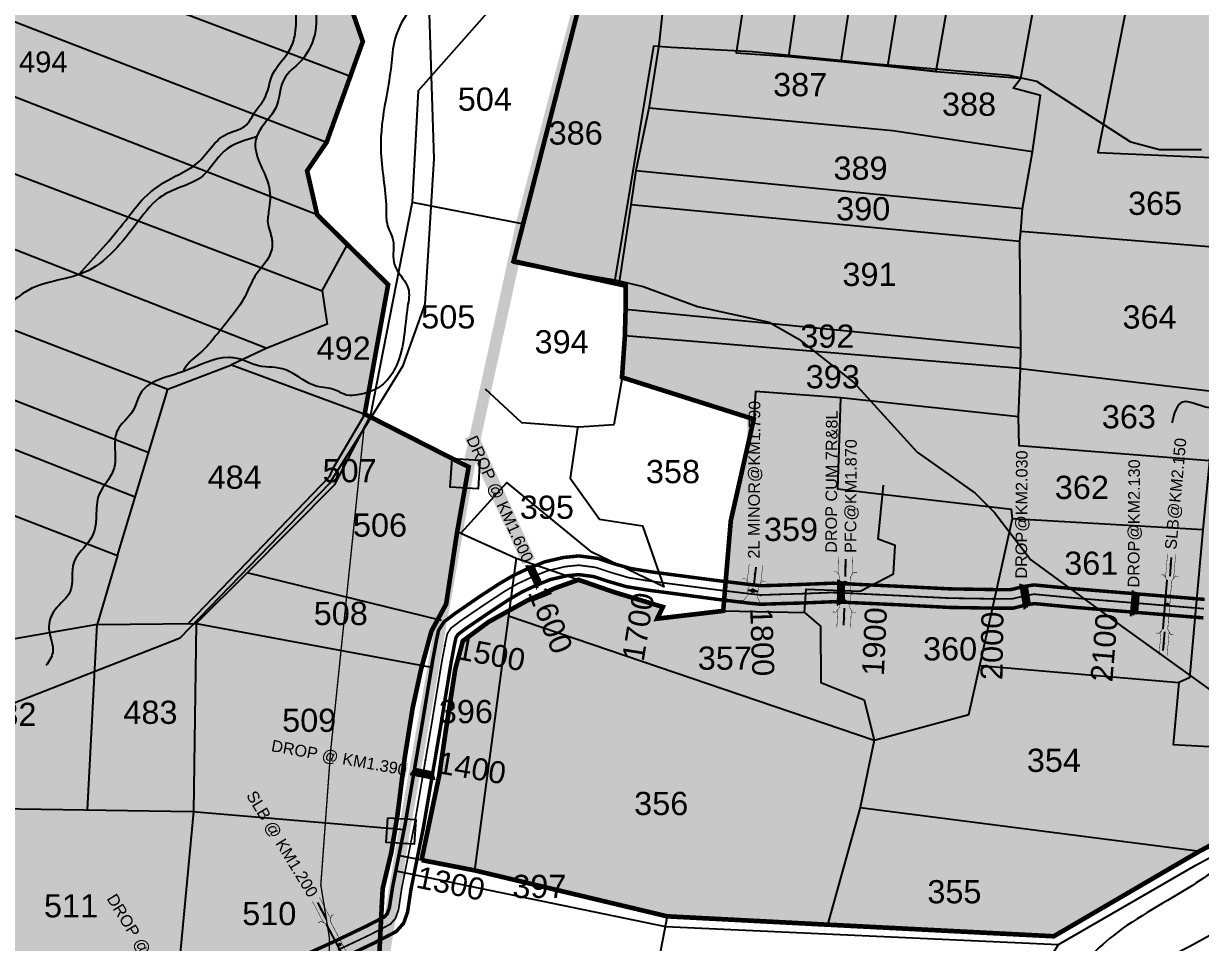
# Model space of a CAD drawing. Header units: inches. Extents: x 200003 to 248779, y 1594258 to 1607376.
# Drawn here: x 204887 to 205901, y 1601060 to 1601852 of the extents above; entities that cross this region are included whole.
import ezdxf
from ezdxf.enums import TextEntityAlignment as Align

# ---------------------------------------------------------------- set-up
doc = ezdxf.new("R2010")
doc.units = ezdxf.units.IN
doc.header["$LTSCALE"] = 15
doc.header["$MEASUREMENT"] = 0
for name, pattern in [('ACAD_ISO02W100', [15, 12, -3]), ('DASHED2', [0.375, 0.25, -0.125]), ('HIDDEN2', [0.1875, 0.125, -0.0625])]:
    doc.linetypes.add(name, pattern=pattern)
for name, color, linetype in [('CANAL1', 7, 'Continuous'), ('CSMark', 72, 'Continuous'), ('PLOTS', 7, 'Continuous'), ('PLOTS NO', 7, 'Continuous'), ('ROADS', 1, 'Continuous'), ('STREAMS', 4, 'Continuous'), ('STRUCTURE', 5, 'Continuous'), ('text2', 7, 'Continuous'), ('VILLAGE BOUNDARY STONES', 1, 'Continuous'), ('VILLAGE BOUNDRY', 5, 'Continuous'), ('WUA-14', 3, 'Continuous')]:
    doc.layers.add(name, color=color, linetype=linetype)
doc.styles.get("Standard").update_dxf_attribs({"font": 'arial.ttf'})
doc.dimstyles.get("Standard").update_dxf_attribs({"dimtxt": 0.18, "dimasz": 0.18, "dimexe": 0.18, "dimexo": 0.0625, "dimgap": 0.09, "dimtad": 0, "dimtih": 1, "dimtoh": 1, "dimdec": 4, "dimzin": 0, "dimdsep": 46, "dimtxsty": 'Standard', "dimcen": 0.09, "dimadec": 0, "dimazin": 0, "dimtfac": 1, "dimtdec": 4, "dimtofl": 0, "dimtmove": 0, "dimatfit": 3, "dimfxl": 1, "dimtolj": 1, "dimtzin": 0, "dimarcsym": 0})
pattern_1 = [(45, (0, 0), (-0.088388347648, 0.088388347648), [])]

# ---------------------------------------------------------------- blocks, each defined once
blk = doc.blocks.new('DROP')
h = blk.add_hatch()
h.set_pattern_fill('ANSI31', color=1, scale=10, angle=45)
h.set_pattern_definition([(90, (-324.4107, -25.7687), (-1.25, 0), [])])
h.paths.add_polyline_path([(-9.9, -4.3), (-13.8, 4.1), (13.8, 4.1), (10.2, -4.3)])
at = {"layer": 'STRUCTURE', "color": 5, "const_width": 0.49}
blk.add_lwpolyline([(-9.9, -4.3), (-13.8, 4.1), (13.8, 4.1), (10.2, -4.3), (-9.9, -4.3)], dxfattribs=at)
at = {"layer": 'STRUCTURE', "color": 5}
blk.add_circle((0, 0), 1.33, dxfattribs=at)
blk = doc.blocks.new('OT')
at = {"layer": 'STRUCTURE', "color": 190}
for points, const_width in [([(769775.2, 1706601.8), (769775.2, 1706597.8), (769769.2, 1706593.8), (769761.8, 1706593.8), (769754.4, 1706593.8), (769748.4, 1706597.8), (769748.4, 1706601.8)], 0.5), ([(769751.4, 1706595.8), (769729.4, 1706595.8)], 0.5), ([(769761.8, 1706593.8), (769761.8, 1706581)], 2.5), ([(769751.4, 1706579), (769729.4, 1706579)], 0.5), ([(769748.4, 1706573), (769748.4, 1706577), (769754.4, 1706581), (769761.8, 1706581), (769761.8, 1706581), (769761.8, 1706581), (769769.2, 1706581), (769775.2, 1706577), (769775.2, 1706573)], 0.5)]:
    blk.add_lwpolyline(points, dxfattribs=dict(at, const_width=const_width))
at = {"layer": 'STRUCTURE', "color": 0}
blk.add_circle((769761.8, 1706587.4), 1.87, dxfattribs=at)
blk.add_leader([(769732.6, 1706587.4), (769753.8, 1706587.4)], dimstyle='Standard', override={"dimasz": 10, "dimgap": 0.09, "dimtad": 0}, dxfattribs=at)
blk = doc.blocks.new('SLB')
at = {"layer": 'STRUCTURE'}
h = blk.add_hatch(dxfattribs=at)
h.set_pattern_fill('DOTS', color=6, scale=20, angle=320.3722, style=0)
h.set_pattern_definition([(320.372247934, (-159.4327, -72.9564), (1.2786241598, 0.5641323054), [0, -1.25])])
h.paths.add_polyline_path([(769699.5, 1706871.1), (769699.5, 1706861.1), (769729.1, 1706861.1), (769732.1, 1706863.1), (769792.1, 1706863.1), (769795.1, 1706861.1), (769824.7, 1706861.1), (769824.7, 1706871.1), (769795.1, 1706871.1), (769792.1, 1706869.1), (769732.1, 1706869.1), (769729.1, 1706871.1)])
at = {"layer": 'STRUCTURE', "color": 6, "const_width": 0.628}
for points in [[(769726.1, 1706877.1), (769726.1, 1706873.1), (769732.1, 1706869.1), (769792.1, 1706869.1), (769798.1, 1706873.1), (769798.1, 1706877.1)], [(769726.1, 1706855.1), (769726.1, 1706859.1), (769732.1, 1706863.1), (769792.1, 1706863.1), (769798.1, 1706859.1), (769798.1, 1706855.1)]]:
    blk.add_lwpolyline(points, dxfattribs=at)
at = {"layer": 'STRUCTURE', "color": 6, "linetype": 'ACAD_ISO02W100', "ltscale": 0.5, "const_width": 0.5}
for points in [[(769699.5, 1706871.1), (769729.1, 1706871.1)], [(769699.5, 1706861.1), (769729.1, 1706861.1)], [(769795.1, 1706871.1), (769824.7, 1706871.1)], [(769795.1, 1706861.1), (769824.7, 1706861.1)]]:
    blk.add_lwpolyline(points, dxfattribs=at)
at = {"layer": 'STRUCTURE', "color": 6}
blk.add_lwpolyline([(769732.1, 1706863.1), (769792.1, 1706863.1)], dxfattribs=at)
blk.add_lwpolyline([(769732.1, 1706863.1), (769792.1, 1706863.1)], dxfattribs=at)
at = {"layer": 'STRUCTURE', "color": 0}
blk.add_circle((769762.1, 1706866.1), 1.24, dxfattribs=at)
for points in [[(769703.8, 1706866), (769726.7, 1706866)], [(769818.6, 1706865.8), (769795.7, 1706865.8)]]:
    blk.add_leader(points, dimstyle='Standard', override={"dimasz": 10, "dimgap": 0.09, "dimtad": 0}, dxfattribs=at)

msp = doc.modelspace()

# ---------------------------------------------------------------- hatches: boundary and pattern name
at = {"layer": 'PLOTS NO', "true_color": 0xa953a0}
h = msp.add_hatch(dxfattribs=at)
h.set_pattern_fill('ANSI31', color=215)
h.set_pattern_definition(pattern_1)
h.paths.add_polyline_path([(205229.5, 1601130.8), (205244.8, 1601204.1), (205250.6, 1601243.8), (205258.6, 1601295.7), (205265.1, 1601319.7), (205287.1, 1601336), (205320.6, 1601354.6), (205345, 1601365.4), (205364.7, 1601372.4), (205395, 1601361.9), (205437.4, 1601349), (205432.5, 1601338.9), (205489.4, 1601345.6), (205495.9, 1601423.2), (205515.7, 1601510.9), (205402.2, 1601546.9), (205404.7, 1601582.8), (205405.3, 1601605.7), (205405.4, 1601625.9), (205399.6, 1601627.2), (205308.8, 1601647.1), (205382, 1601932.3), (205404.1, 1602012.4), (205424.3, 1602033), (205429.5, 1602045), (205437.8, 1602055), (205449.5, 1602066.2), (205455.5, 1602078.2), (205459.4, 1602096.2), (205466.5, 1602112.2), (205476.9, 1602127.4), (205487.5, 1602142.2), (205492.2, 1602155.8), (205500.9, 1602180.6), (205515.6, 1602200.4), (205559.5, 1602216.4), (205605, 1602223.5), (205654, 1602238.3), (205695.9, 1602226.1), (205751.8, 1602239.6), (205781.7, 1602242.7), (205834.3, 1602273.6), (205919.9, 1602314.3), (206080.1, 1602316.4), (206085.6, 1602330.4), (206180.1, 1602332.4), (206213.2, 1602384), (206237.7, 1602424.7), (206195.4, 1602462.3), (206185.3, 1602547.2), (206223, 1602601.3), (206238.3, 1602606.2), (206297.1, 1602599.3), (206290.6, 1602432.2), (206426.1, 1602422.9), (206446.6, 1602472.7), (206503.4, 1602469.4), (206646.8, 1602512.6), (206655.5, 1602511.3), (206647.1, 1602383.4), (206556.3, 1602324.2), (206603.6, 1602256.1), (206803.1, 1602344), (206884.9, 1602475), (207049.3, 1602480), (207100.5, 1602471.2), (207249.8, 1602458.4), (207249.8, 1602376.6), (207243.4, 1602375.5), (207182.8, 1602339.2), (207168.7, 1602232.7), (207085.3, 1601994.9), (207040.8, 1601815.1), (207122.2, 1601799.6), (207061.6, 1601665.3), (207032.1, 1601577.9), (206940.5, 1601548.1), (206782, 1601471.4), (206662, 1601410.1), (206618.7, 1601391.3), (206399.8, 1601293.8), (206325.3, 1601273.2), (206172.8, 1601231.8), (206156.2, 1601231.4), (206058.1, 1601223.1), (205899.9, 1601138.5), (205774.2, 1601065.1), (205579.3, 1601075.1), (205441.1, 1601082.3), (205275.2, 1601121.9)])
at = {"layer": 'PLOTS NO', "true_color": 0x58ba48}
h = msp.add_hatch(dxfattribs=at)
h.set_pattern_fill('ANSI31', color=85)
h.set_pattern_definition(pattern_1)
h.paths.add_polyline_path([(205100.3, 1600433.1), (204948.4, 1600433.3), (204782.5, 1600424.3), (204654.4, 1600420.8), (204534.1, 1600417.6), (204532.6, 1600473), (204606.5, 1600482), (204650.4, 1600610.2), (204535.4, 1600636.5), (204566.7, 1600659.7), (204346.3, 1600681.2), (204028.6, 1600713.6), (204121.8, 1601074.1), (203790.8, 1601130.3), (203795.7, 1601147.6), (203799.4, 1601158.4), (203802.4, 1601164.2), (203808.5, 1601174), (203813, 1601183.7), (203819.1, 1601187.2), (203824.5, 1601193.3), (203829.3, 1601196.8), (203832.4, 1601201.3), (203834.5, 1601204.7), (203840.4, 1601219.2), (203842.7, 1601229.3), (203844.3, 1601236.3), (203846.1, 1601243.6), (203847.7, 1601246.6), (203851, 1601249.6), (203853.1, 1601253.4), (203896, 1601284.4), (203908.2, 1601291.2), (203951.5, 1601334.5), (203949.3, 1601467.2), (203971, 1601574.3), (203975.3, 1601668.5), (204103.3, 1601632.2), (204160.9, 1601720.9), (204131.3, 1601728.1), (204141.2, 1601734.1), (204151.6, 1601740.8), (204160.3, 1601745.3), (204172.6, 1601752.7), (204180, 1601759.4), (204185.6, 1601765.2), (204190.6, 1601773.7), (204191.2, 1601781.5), (204192.7, 1601785.7), (204195.1, 1601788.9), (204198, 1601789.2), (204201.9, 1601789.2), (204205.8, 1601789.2), (204210.9, 1601788.9), (204216.3, 1601788.3), (204222.7, 1601789.1), (204226.6, 1601791.5), (204229.5, 1601793.2), (204231.8, 1601794.4), (204238.2, 1601796.3), (204240.5, 1601797.7), (204242.9, 1601798.8), (204244.8, 1601799.7), (204246.6, 1601800.6), (204260.9, 1601803.3), (204269.8, 1601811.9), (204278.6, 1601819.9), (204288.7, 1601829.6), (204292.1, 1601835.9), (204301.6, 1601844.9), (204304.7, 1601848.5), (204313.2, 1601854.9), (204317.4, 1601860.8), (204320, 1601865.5), (204328.3, 1601881), (204334, 1601886.7), (204341.5, 1601887.7), (204348.6, 1601888.3), (204358.1, 1601887.5), (204365, 1601887.6), (204370.3, 1601887.2), (204378.1, 1601886.8), (204385.1, 1601886.6), (204390.6, 1601886.4), (204404.4, 1601886.4), (204413.6, 1601886.5), (204423.9, 1601887.2), (204475.1, 1601889.5), (204496.8, 1601898.9), (204505.8, 1601906.3), (204519.4, 1601915.9), (204534.2, 1601915.9), (204547.8, 1601908.9), (204559.6, 1601905.3), (204571, 1601898.5), (204583, 1601889.8), (204587.2, 1601902.7), (204592.1, 1601918), (204602.4, 1601949.8), (204605.6, 1601959.6), (204610.6, 1601975.2), (204642.4, 1602073.5), (204682, 1602196.2), (204702.2, 1602258.3), (204707.3, 1602284.2), (204840.9, 1602245.5), (204907.7, 1602226.8), (204925.2, 1602104.4), (205101.7, 1602032.3), (205081.8, 1602000.8), (205158.8, 1601940.1), (205164.7, 1601877.4), (205178.9, 1601836.5), (205168.2, 1601806.6), (205147.7, 1601749.6), (205130.9, 1601725), (205139.6, 1601687.1), (205165.6, 1601661.5), (205200.7, 1601626.9), (205180.5, 1601515.3), (205270.1, 1601469.7), (205260.1, 1601413.3), (205250.7, 1601351.5), (205238.1, 1601328.4), (205229.2, 1601295.8), (205221.8, 1601261.7), (205215, 1601219.1), (205208.7, 1601169.2), (205203.4, 1601137.2), (205196, 1601106.2), (205192.3, 1601033.8), (205177.6, 1600929.6), (205151.7, 1600722.5)])

# ---------------------------------------------------------------- linework, layer by layer
at = {"layer": 'CANAL1', "color": 200, "const_width": 3}
for points in [[(205116.6, 1601043.5), (205154.1, 1601060.5), (205181.3, 1601073.5), (205191.1, 1601078.5), (205197.7, 1601082), (205200, 1601084.6), (205201.8, 1601089.7), (205204.7, 1601108.4), (205215.4, 1601161.8), (205230.2, 1601249.1), (205239.1, 1601302.9), (205242.4, 1601320.6), (205244.2, 1601329), (205248.9, 1601336.2), (205258.1, 1601343.2), (205279.9, 1601358.2), (205296.6, 1601369.1), (205308.5, 1601376.1), (205322.1, 1601382.5), (205335.6, 1601387.9), (205352, 1601391.7), (205365, 1601393), (205381.2, 1601390.9), (205394.1, 1601386.6), (205409.9, 1601382.1), (205427.6, 1601379.2), (205486.1, 1601371.5), (205512.9, 1601368.3), (205522, 1601367.3), (205538.5, 1601367.8), (205556.4, 1601368.4), (205584.2, 1601369.5), (205640.7, 1601366.8), (205684.7, 1601364.6), (205727.9, 1601363.9), (205737.5, 1601364), (205747.5, 1601366.5), (205757, 1601368), (205790.7, 1601364.8), (205904.2, 1601355.5)], [(205160.8, 1601046), (205188.4, 1601059.2), (205198.5, 1601064.4), (205207.7, 1601069.2), (205214, 1601076.3), (205217.4, 1601085.7), (205220.4, 1601105.6), (205231.1, 1601158.9), (205246, 1601246.4), (205254.8, 1601300.1), (205258, 1601317.4), (205259.2, 1601322.7), (205260.8, 1601325.2), (205267.5, 1601330.3), (205288.9, 1601344.9), (205305, 1601355.5), (205316, 1601361.9), (205328.5, 1601367.8), (205340.4, 1601372.6), (205354.7, 1601375.9), (205364.8, 1601376.9), (205377.7, 1601375.2), (205389.4, 1601371.3), (205406.4, 1601366.4), (205425.3, 1601363.4), (205484.1, 1601355.6), (205511, 1601352.4), (205521.4, 1601351.3), (205539, 1601351.9), (205557, 1601352.4), (205584.2, 1601353.5), (205639.9, 1601350.9), (205684.1, 1601348.6), (205727.8, 1601347.9), (205739.5, 1601348), (205750.7, 1601350.8), (205757.5, 1601351.9), (205789.3, 1601348.9), (205903.1, 1601339.6)]]:
    msp.add_lwpolyline(points, dxfattribs=at)
at = {"layer": 'CANAL1', "color": 1, "linetype": 'HIDDEN2', "ltscale": 4, "const_width": 1.5}
msp.add_lwpolyline([(205157.4, 1601053.3), (205184.9, 1601066.3), (205194.8, 1601071.4), (205202.7, 1601075.6), (205207, 1601080.4), (205209.6, 1601087.7), (205212.5, 1601107), (205223.2, 1601160.4), (205238.1, 1601247.7), (205246.9, 1601301.5), (205250.2, 1601319), (205251.7, 1601325.9), (205254.8, 1601330.7), (205262.8, 1601336.8), (205284.4, 1601351.5), (205300.8, 1601362.3), (205312.2, 1601369), (205325.3, 1601375.1), (205338, 1601380.2), (205353.3, 1601383.8), (205364.9, 1601385), (205379.5, 1601383.1), (205391.8, 1601379), (205408.1, 1601374.2), (205426.5, 1601371.3), (205485.1, 1601363.6), (205511.9, 1601360.4), (205521.7, 1601359.3), (205538.8, 1601359.9), (205556.7, 1601360.4), (205584.2, 1601361.5), (205640.3, 1601358.8), (205684.4, 1601356.6), (205727.8, 1601355.9), (205738.5, 1601356), (205749.1, 1601358.6), (205757.3, 1601360), (205790, 1601356.9), (205903.6, 1601347.5)], dxfattribs=at)
at = {"layer": 'PLOTS'}
for points in [[(204702.2, 1602258.3), (204563, 1601827.7), (204447, 1601860.6), (204392.2, 1601613.4), (204488.6, 1601579.7), (204559.5, 1601553.1), (204764.9, 1601471.7), (204967.4, 1601393.3), (205011, 1601536.7), (205065.8, 1601557.8), (205182.4, 1601514.6), (205270.1, 1601469.7)], [(205904.2, 1602222.1), (205864.6, 1602015.6), (205840.4, 1601884.5), (205812.1, 1601740.7), (205916.6, 1601736.3)], [(205624.6, 1602041.6), (205590.6, 1601819.1), (205546, 1601823.6), (205590.6, 1601819.1), (205631.3, 1601815.1), (205671.2, 1602066.1)], [(205532.4, 1602037.1), (205500.7, 1601826.8), (205546, 1601823.6), (205575.9, 1602032.9)], [(205701.7, 1601977.5), (205672.5, 1601810.7), (205631.3, 1601815.1), (205672.5, 1601810.7), (205745.8, 1601805), (205787, 1602031.9)], [(204622.8, 1602012.9), (205168.2, 1601806.6)], [(205270.1, 1601469.7), (205180.5, 1601515.3), (205200.7, 1601626.9), (205139.6, 1601687.1), (205130.9, 1601725), (205148.4, 1601750.6), (205178.9, 1601836.5), (205164.7, 1601877.4), (205158.8, 1601940.1), (205081.8, 1602000.8)], [(204605.6, 1601959.6), (205147.7, 1601749.6)], [(205382, 1601932.3), (205343.3, 1601926), (205226.5, 1601794), (205221.3, 1601698), (205185.3, 1601513.2)], [(205139.6, 1601687.1), (204587.2, 1601902.7)], [(205437, 1601862.7), (205434, 1601833.2), (205425.2, 1601779), (205414.1, 1601725.4), (205409.7, 1601695.6), (205399.6, 1601627.2), (205308.4, 1601645.5)], [(204567.3, 1601841.2), (205143.9, 1601621.5), (205148.2, 1601592.9), (205096.1, 1601572)], [(204440.1, 1601829.7), (205096.1, 1601572), (205065.8, 1601557.8)], [(205908.4, 1601474.9), (205744.3, 1601487.9), (205743.8, 1601512.9), (205745.5, 1601554.5), (205745.7, 1601572.5), (205745, 1601664), (205745.7, 1601673), (205747.3, 1601692.4), (205756, 1601741.3), (205762.7, 1601789.8), (205739.1, 1601796.2), (205745.8, 1601805)], [(205756, 1601741.3), (205635.5, 1601759.6), (205425.2, 1601779)], [(204425.2, 1601762.4), (205011, 1601536.7)], [(205916.6, 1601736.3), (205969.6, 1601731.5), (205950, 1601656.4), (205923.6, 1601552.8), (205922, 1601532.8), (205913, 1601534.7), (205908.4, 1601474.9), (205902.5, 1601415.7), (205891.1, 1601287.9), (205882, 1601283.8), (205877.1, 1601230.4), (205945.1, 1601226.7), (206006.8, 1601223), (206058.1, 1601223.1), (206048.7, 1601217.2)], [(205414.1, 1601725.4), (205747.3, 1601692.4)], [(204994.4, 1601482), (204413.3, 1601708.6)], [(205221.3, 1601698), (205315.9, 1601679.7)], [(205745, 1601664), (205409.7, 1601695.6)], [(204405.2, 1601671.9), (204982.8, 1601443.9)], [(205745.7, 1601673), (205950, 1601656.4)], [(205143.9, 1601621.5), (205165.6, 1601661.5)], [(205399.6, 1601627.2), (205405.4, 1601625.9), (205405.3, 1601605.7), (205404.7, 1601582.8), (205402.2, 1601546.9), (205395.1, 1601505.9), (205364.9, 1601503.9), (205315.9, 1601507.6), (205284.7, 1601536.8)], [(205405.3, 1601605.7), (205745.7, 1601572.5)], [(205745.5, 1601554.5), (205404.7, 1601582.8)], [(205263.3, 1601412.5), (205310.9, 1601391.2), (205395, 1601361.9), (205437.4, 1601349), (205432.5, 1601338.9), (205489.4, 1601345.6), (205495.9, 1601423.2), (205515.7, 1601510.9), (205402.2, 1601546.9)], [(205745.5, 1601554.5), (205913, 1601534.7)], [(205619.5, 1601234.2), (205701.1, 1601256.3), (205710.4, 1601298.5), (205738.5, 1601425.2), (205737.8, 1601432.9), (205623.5, 1601446.2), (205588.1, 1601450.6), (205590.8, 1601529.4), (205517.2, 1601534.8), (205515.7, 1601510.9)], [(205743.8, 1601512.9), (205590.8, 1601529.4)], [(205180.5, 1601515.3), (205153.2, 1601468.5), (205150, 1601461.1), (205028.3, 1601334.6)], [(205079.2, 1601378.4), (205154.9, 1601454.6), (205185.3, 1601513.2)], [(205363.8, 1601503.5), (205357.5, 1601460.1), (205382.9, 1601424.7), (205420, 1601419), (205438.1, 1601366.3), (205376.1, 1601396.1), (205303.1, 1601456.4), (205263.3, 1601412.5), (205260.1, 1601413.3)], [(205559.4, 1601344.2), (205561, 1601364.3), (205607.4, 1601362.6), (205636, 1601377.6), (205637.6, 1601401.9), (205623, 1601407.5), (205627.6, 1601453.9)], [(205738.5, 1601425.2), (205902.5, 1601415.7)], [(204967.4, 1601393.3), (204950.1, 1601333.8), (205035.4, 1601334.7), (205239.5, 1601296.8)], [(205310.9, 1601391.2), (205304.3, 1601341.4), (205275.2, 1601121.9), (205441.1, 1601082.3), (205579.3, 1601075.1), (205774.2, 1601065.1), (205899.9, 1601138.5), (206041.1, 1601215.6), (206058.1, 1601223.1)], [(205246.7, 1601337.3), (205079.2, 1601378.4), (205035.4, 1601334.7)], [(205489.4, 1601345.6), (205559.4, 1601344.2), (205573.2, 1601332.3), (205573.5, 1601283.8), (205610.9, 1601268.9), (205619.5, 1601234.2)], [(205035.4, 1601334.7), (205033.1, 1601172.7), (205018.2, 1601013.7), (205187.4, 1600989.8)], [(205304.3, 1601341.4), (205619.5, 1601234.2), (205607.3, 1601176), (205579.3, 1601075.1)], [(204950.1, 1601333.8), (204783.2, 1601304.9)], [(204941.7, 1601174.1), (204950.1, 1601333.8)], [(205710.4, 1601298.5), (205882, 1601283.8)], [(204791.4, 1601181.2), (204845.4, 1601175.5), (205032.2, 1601172.7), (205214.8, 1601157.2)], [(205148.5, 1600704.8), (205377.4, 1600715.5), (205669.2, 1600709.7), (205696.6, 1600833.6), (205719.7, 1600964.6), (205778.4, 1601058.1), (205896.7, 1601126.3), (205991.3, 1601177.7)], [(205607.3, 1601176), (205899.9, 1601138.5)], [(205275.2, 1601121.9), (205211.1, 1601134.5)], [(205208.9, 1601121.2), (205439.7, 1601073.5), (205778.4, 1601058.1)], [(205441.1, 1601082.3), (205418.3, 1600964.2), (205399.9, 1600868.7), (205377.4, 1600715.5), (205377, 1600542.1), (205205, 1600450.2), (205094.7, 1600412.8)]]:
    msp.add_lwpolyline(points, dxfattribs=at)
at = {"layer": 'ROADS'}
for points in [[(204788.1, 1601231.1), (205021.4, 1601322.3), (205150.1, 1601455.4), (205189.7, 1601518.3), (205213.7, 1601557.2), (205232.5, 1601610), (205240.4, 1601735.5), (205234.2, 1601923), (205199.8, 1601984.9), (205159.6, 1602058.2), (205147.6, 1602192.7), (205161.1, 1602313.9), (205182.6, 1602396.5), (205207.6, 1602539.6), (205220.3, 1602725.3), (205245.5, 1602956.7)], [(205901.4, 1601743), (205865.2, 1601743), (205840.6, 1601749.8), (205759.5, 1601801.9), (205735.9, 1601807.1), (205621.1, 1601816.8), (205514.6, 1601827.6), (205444.5, 1601831.4), (205429.4, 1601832.5), (205396.1, 1601631.1)], [(205308.8, 1601647.1), (205319.6, 1601643.9), (205396.1, 1601631.1), (205420.5, 1601625.2), (205467.2, 1601607.9), (205529.1, 1601594.4), (205554.6, 1601580), (205601.9, 1601542.4), (205656.4, 1601482.4), (205706.5, 1601447), (205723.1, 1601430.4), (205754.5, 1601389.6), (205832.5, 1601332.5), (205909.2, 1601277.2)]]:
    msp.add_lwpolyline(points, dxfattribs=at)
at = {"layer": 'ROADS', "const_width": 1.19}
msp.add_lwpolyline([(205179.9, 1601502.7), (205151.1, 1601224.2), (205142.7, 1601109.3), (205150.2, 1601063.2), (205148.9, 1601011.5), (205177.6, 1600929.6)], dxfattribs=at)
at = {"layer": 'STREAMS'}
msp.add_open_spline([(205405.1, 1602020.8), (205406.8, 1602022), (205417.1, 1602030.9), (205424.7, 1602053.5), (205451.8, 1602071.8), (205453.1, 1602111.3), (205494.7, 1602144.9), (205496.4, 1602204.4), (205544.4, 1602240.7), (205605.1, 1602245.6), (205676.8, 1602244), (205746.5, 1602255.4), (205804.7, 1602283.4), (205857, 1602303.1), (205902.6, 1602347.2), (205972.1, 1602353.6), (206039.5, 1602378.4), (206096.7, 1602382.3), (206140.7, 1602397.3), (206160.1, 1602443.7), (206166.4, 1602496.6), (206182.6, 1602549.2), (206192.2, 1602607.8), (206263.8, 1602619.5), (206330.7, 1602618.2), (206401.1, 1602609.3), (206475.7, 1602631.7), (206536, 1602624.6), (206608.1, 1602620.6), (206660.4, 1602672.9), (206666.7, 1602769.6), (206782.8, 1602786.9), (206841.6, 1602865.8), (206885.6, 1602964.3), (206975.7, 1602987.4), (207075.3, 1603043), (207195.3, 1603000.5), (207323.7, 1602989.3), (207407.3, 1602960.2), (207479.2, 1602930.2), (207456.4, 1602841.3), (207420.6, 1602770.1), (207414.6, 1602687.9), (207360, 1602626.8), (207250.6, 1602649.1), (207137.8, 1602652.9), (206990.5, 1602686.4), (206928.4, 1602590.6), (206842.4, 1602563.2), (206837.1, 1602497), (206822.6, 1602452.7), (206818.7, 1602416.3), (206812.7, 1602363.4), (206718.9, 1602334.9), (206639.4, 1602293.1), (206561.3, 1602254.8), (206510.4, 1602208.9), (206498.9, 1602119.8), (206471, 1602041.9), (206444.1, 1601963), (206451.4, 1601915.5), (206425.3, 1601878.2), (206378.6, 1601862.6), (206315.9, 1601869.8), (206259.7, 1601831.2), (206226.2, 1601780.1), (206179.4, 1601746.2), (206147.1, 1601688.7), (206078.7, 1601668), (206013.9, 1601630.2), (205958.8, 1601602.1), (205932.4, 1601564.7), (205925.7, 1601543), (205916, 1601510.6), (205882.8, 1601534.5), (205877.9, 1601515.7), (205875.9, 1601507.6)], degree=3, knots=[67.924069, 67.924069, 67.924069, 67.924069, 84.280917, 174.74873, 234.982302, 316.599832, 445.262259, 609.079715, 724.29822, 863.746027, 1062.014172, 1270.541591, 1387.781869, 1550.430334, 1690.684647, 1848.982297, 2059.479678, 2232.851487, 2283.467637, 2399.958627, 2575.421756, 2694.503273, 2825.174294, 2975.155576, 3167.026533, 3356.917512, 3497.578636, 3747.723747, 3811.385313, 4036.653137, 4211.330922, 4477.044423, 4764.327968, 4938.075265, 5264.356787, 5407.07892, 5787.473687, 6138.850524, 6386.87131, 6479.301235, 6674.148024, 6926.376782, 7134.828337, 7271.031554, 7486.65042, 7892.613012, 8202.217036, 8483.355739, 8670.99873, 8806.078015, 8940.06261, 9030.170699, 9083.671593, 9329.770698, 9634.394988, 9811.008315, 9986.195507, 10120.709067, 10470.871634, 10619.288974, 10745.66474, 10811.781252, 10946.369871, 11093.587643, 11280.000407, 11420.002193, 11556.21006, 11710.887697, 11896.504353, 12067.80119, 12286.624883, 12352.741394, 12401.305001, 12471.280516, 12538.7661, 12590.016864, 12590.016864, 12590.016864, 12590.016864], dxfattribs=at)
for points in [[(207756.1, 1602562.3), (207679, 1602551.6), (207600.3, 1602556.9), (207548.6, 1602561.7), (207520.8, 1602563.7), (207454.3, 1602556.6), (207423.2, 1602551.8), (207384.8, 1602536.6), (207332.3, 1602463.7), (207315.7, 1602410.7), (207322.2, 1602346.5), (207332.3, 1602306), (207332.9, 1602237), (207279.1, 1602154.8), (207252.5, 1602077), (207248.4, 1602002), (207273.2, 1601907.3), (207262.5, 1601790.1), (207260.1, 1601708.1), (207270.7, 1601654.3), (207287.9, 1601634.6), (207337.7, 1601568), (207360, 1601526.8), (207374.8, 1601504.8), (207336.1, 1601430.6), (207281.6, 1601400.4), (207197.1, 1601391.2), (207103.3, 1601387), (207037.8, 1601360.9), (206923, 1601315.6), (206837.1, 1601272.3), (206783.8, 1601247.3), (206729.3, 1601226.4), (206614.6, 1601223.6), (206498.3, 1601210.7), (206377.4, 1601192), (206303.2, 1601161.9), (206235.4, 1601145.7), (206173.5, 1601135.8), (206121.6, 1601151.2), (206052.6, 1601164.4), (205944.9, 1601141.5), (205893.8, 1601109), (205825.3, 1601065.6), (205783.3, 1601019.7), (205755.1, 1600955.3), (205735.9, 1600869.6), (205711.4, 1600768.1), (205679.7, 1600692.7), (205656.8, 1600654.8), (205590.1, 1600620), (205506.5, 1600588.5), (205390.5, 1600539.7), (205286.8, 1600496.1), (205203.7, 1600437.8), (205145.1, 1600407.6), (205100.5, 1600397.6)], [(204934.3, 1601635.6), (204974.6, 1601682.3), (204990.8, 1601701.9), (205013.7, 1601718.5), (205030.2, 1601727.2), (205036.2, 1601731.6), (205062, 1601756.9), (205077.1, 1601763.3), (205086.9, 1601777.2), (205093.6, 1601786.2), (205101.5, 1601808.6), (205116, 1601829.5), (205120.6, 1601842.9), (205124.1, 1601885.6), (205132.3, 1601904.2), (205127.2, 1601925), (205109.3, 1601948.8), (205104.2, 1601965.7), (205092.1, 1601989.2), (205090.3, 1601997.5), (205095.8, 1602008.3), (205105.9, 1602022.9), (205115.8, 1602036.1), (205123.6, 1602060.7), (205137.7, 1602070.2), (205148.7, 1602079.1), (205158.1, 1602090.6), (205172.7, 1602100.7), (205187, 1602106.5), (205198.3, 1602111.8), (205213.2, 1602122), (205252.6, 1602126.4), (205275.7, 1602123.2), (205302.4, 1602121.8), (205321, 1602122.7), (205346.2, 1602115.1), (205368.2, 1602122.1), (205390.3, 1602134.7), (205405.6, 1602165.3), (205420.5, 1602180.6), (205431.7, 1602215), (205443, 1602227.4), (205453.4, 1602243.4), (205470.6, 1602285.2), (205470.1, 1602284.4)], [(205376.9, 1602015.2), (205386, 1602024.2), (205387.8, 1602017.4), (205369, 1601992.3), (205361.4, 1601971.1), (205335.4, 1601956.5), (205307.1, 1601939.6), (205294.7, 1601928.5), (205280.8, 1601920.5), (205267.7, 1601920.1), (205246.7, 1601892.9), (205218.3, 1601862.1), (205205.9, 1601835.7), (205202.9, 1601812.6), (205198.6, 1601786.1), (205194.3, 1601743.7), (205199, 1601692.4), (205200.2, 1601677.7), (205204.9, 1601665.5), (205205.5, 1601646.6), (205207.2, 1601641.4), (205218.1, 1601623.5), (205217.5, 1601607.9), (205207.9, 1601557.2), (205196.4, 1601541.1), (205174.3, 1601531.8), (205165.5, 1601531.6), (205154.6, 1601536.2), (205139.5, 1601539.2), (205132.5, 1601542), (205109.4, 1601554.3), (205086.3, 1601557.6), (205075.1, 1601562.1), (205063.1, 1601564), (205025.4, 1601552.4), (205002.4, 1601544.5), (204988.5, 1601535), (204980.7, 1601518), (204967.4, 1601501.1), (204965.3, 1601487.8), (204963.9, 1601466.5), (204951.8, 1601446.3), (204949.2, 1601427.2), (204947.7, 1601415.1), (204941.4, 1601403.4), (204929.9, 1601387.4), (204926.8, 1601362.3), (204913.7, 1601346.6), (204908.5, 1601330), (204911.7, 1601309.7), (204906.1, 1601298.4)], [(205376.9, 1602015.2), (205365.2, 1602005.8), (205350.8, 1601984.5), (205325.7, 1601973.7), (205306.6, 1601953.9), (205271.7, 1601942.2), (205249, 1601932.6), (205231.3, 1601926.3), (205217.7, 1601924.7), (205202.3, 1601922.2), (205189.4, 1601919.2), (205161.8, 1601908.8), (205142, 1601896.2), (205138.2, 1601871.8), (205138.1, 1601846.1), (205125.6, 1601819.6), (205111.3, 1601804.6), (205103.9, 1601779.4), (205088.2, 1601756.4), (205086.5, 1601750.6), (205097.5, 1601713.3), (205098.3, 1601693), (205097, 1601680.2), (205100.6, 1601665.9), (205098.9, 1601652.6), (205086, 1601634.1), (205078.4, 1601618.8), (205052.4, 1601583), (205042.3, 1601571.2), (205028.3, 1601558.5), (205023.7, 1601551.8)], [(204953.6, 1601911.7), (204920.1, 1601905.4), (204895, 1601885.2), (204873.5, 1601855.9), (204840.6, 1601851.4), (204801.3, 1601859.8), (204783.9, 1601863.5), (204755.7, 1601871.1), (204741.7, 1601872.7), (204724.1, 1601873.1), (204710.9, 1601881.4), (204684.6, 1601883.1), (204666.7, 1601894.4), (204637.5, 1601893.3), (204611.3, 1601886.1), (204584.6, 1601894.7), (204566.7, 1601903.9), (204546, 1601917.6), (204521.4, 1601921.5), (204483.8, 1601898.4), (204433.9, 1601896.2), (204383.2, 1601891.4), (204328.3, 1601887.6), (204307.1, 1601856.9), (204287.6, 1601838.9), (204277.3, 1601826.1), (204266.9, 1601816), (204253.1, 1601806.1), (204241.5, 1601803.8), (204226.4, 1601797.9), (204209.1, 1601793.5), (204190.1, 1601793.3), (204184.7, 1601775.6), (204166.6, 1601756.3), (204151.3, 1601746.7), (204131.1, 1601733.9), (204106.2, 1601722.8), (204092.6, 1601723.2), (204083.3, 1601733.7), (204061.8, 1601759.7), (204035, 1601775.6), (204026.7, 1601789.1), (203992, 1601801.9), (203969.5, 1601803.9), (203959.7, 1601813.9), (203946.3, 1601817.9), (203926.8, 1601817.1), (203897, 1601811.6), (203868.6, 1601818.6), (203835.4, 1601817), (203808.4, 1601830.8), (203779.2, 1601832.7), (203761.3, 1601832.7), (203743.6, 1601843.3), (203724.2, 1601844), (203703.4, 1601839.5), (203673.7, 1601842.5), (203662, 1601840.1), (203643.4, 1601837), (203626.1, 1601837.6), (203609.7, 1601836.5), (203578.2, 1601837.6), (203549.2, 1601834.5), (203524.8, 1601839.8), (203472.6, 1601841.2), (203442.5, 1601831.2), (203410.8, 1601826.2), (203401.3, 1601827.8), (203416.4, 1601839), (203434.1, 1601845.3), (203450, 1601852.5), (203459.5, 1601856), (203480.3, 1601856.6), (203494.6, 1601853.9), (203516, 1601856.8), (203539.1, 1601860.1), (203566.4, 1601865.1), (203585.3, 1601867.8), (203598.5, 1601867.6), (203614.2, 1601869.5), (203625, 1601873.2), (203644.1, 1601873.4), (203662.1, 1601876), (203682.1, 1601881.3), (203698.4, 1601882.6), (203714.5, 1601877.5), (203732, 1601871.6), (203743.1, 1601869.1), (203774.6, 1601866.9), (203805.3, 1601855), (203819.6, 1601848.3), (203831.1, 1601845.6), (203849.6, 1601846.5), (203865.5, 1601847), (203871.8, 1601843.8), (203896.4, 1601832.5), (203920.9, 1601831.1), (203932.4, 1601824.9), (203954, 1601816.6)], [(205087.4, 1601754.2), (205059.5, 1601741.9), (205041.4, 1601721.1), (205006.3, 1601703.5), (204985.6, 1601681.8), (204938.6, 1601637.2), (204887.9, 1601620.5), (204875.4, 1601612.5), (204862.3, 1601609.7), (204840, 1601602.6), (204822.4, 1601595.7), (204807.8, 1601573.6), (204778.5, 1601566.2), (204759.5, 1601550.8), (204724.9, 1601519.8), (204717.4, 1601490.5), (204683.1, 1601463.5), (204667.4, 1601455.4), (204627.8, 1601442.2), (204599.4, 1601415.7), (204570.1, 1601401.7), (204551.5, 1601389.1), (204535.3, 1601374.2), (204525.4, 1601370.7), (204504.1, 1601370.8), (204490.7, 1601370.3), (204469.5, 1601364.5), (204453.7, 1601357.8), (204424.1, 1601361.4), (204396.8, 1601357.7), (204372.6, 1601358.1), (204348.2, 1601349.8), (204335.5, 1601343.4), (204318.7, 1601340.7), (204270.1, 1601317.9), (204243.1, 1601299.3), (204226.7, 1601292.2), (204205, 1601270.1)], [(205702.1, 1600655.1), (205720.6, 1600717), (205730.7, 1600788.3), (205752.1, 1600834.8), (205779.6, 1600918.3), (205790.7, 1600977), (205845.2, 1601030.3), (205937.3, 1601082.4), (205999.4, 1601114.7), (206067.5, 1601114.9), (206195.5, 1601106.6), (206260.7, 1601114.5), (206337.8, 1601140.4), (206395.7, 1601151.8), (206576, 1601166.3), (206678.3, 1601167.7), (206751, 1601196.9), (206800.1, 1601219.7), (206938.5, 1601263.6), (207011.6, 1601277.7), (206910.5, 1601219.1), (206869.4, 1601154.7), (206806.5, 1601087), (206731.6, 1601008.3), (206639.5, 1600971.3), (206539.3, 1600946.8), (206464.3, 1600906.8), (206295.2, 1600934), (206160.6, 1600949.1), (206057, 1600956.4), (205997.7, 1600974.5), (205994.4, 1600925.1), (205972.9, 1600878.8), (205969.5, 1600827.7)]]:
    msp.add_spline(points, degree=3, dxfattribs=at)
at = {"layer": 'text2', "color": 2, "linetype": 'Continuous'}
for p in [(205325.6, 1601375.3), (205422.5, 1601371.9), (205521.7, 1601359.3), (205621.7, 1601359.7), (205721.6, 1601356), (205820.9, 1601354.3), (205249.6, 1601315.7), (205232.9, 1601217.1), (205214.9, 1601118.7)]:
    msp.add_point(p, dxfattribs=at)
at = {"layer": 'text2', "color": 3, "linetype": 'Continuous'}
for p in [(205326, 1601378, 18), (205515, 1601363, 19), (205591, 1601364, 20), (205749, 1601362, 21), (205844, 1601352, 22), (205872, 1601351, 23), (205226, 1601206, 17)]:
    msp.add_point(p, dxfattribs=at)
at = {"layer": 'VILLAGE BOUNDARY STONES'}
for points in [[(205255.8, 1601477.1), (205279.7, 1601475.6), (205278.2, 1601450.8), (205254.2, 1601452.3)], [(205200.5, 1601167.3), (205224.5, 1601165.8), (205223.1, 1601144.4), (205199.1, 1601145.9)]]:
    msp.add_lwpolyline(points, close=True, dxfattribs=at)
at = {"layer": 'VILLAGE BOUNDRY', "linetype": 'DASHED2', "ltscale": 8}
msp.add_lwpolyline([(203086.2, 1599444.2, 10, 10, 0), (203366.7, 1599523.1, 10, 10, 0), (203571.6, 1599625.3, 10, 10, 0), (203791.1, 1599689.2, 10, 10, 0), (204060.3, 1599886.8, 10, 10, 0), (204282.8, 1600002.6, 10, 10, 0), (204286.1, 1600064.3, 10, 10, 0), (204752.3, 1600223.1, 10, 10, 0), (205100.3, 1600433.1, 10, 10, 0), (205102.8, 1600444.9, 10, 10, 0), (205152.1, 1600724.8, 10, 10, 0), (205177.6, 1600929.6, 10, 10, 0), (205214.8, 1601157.2, 10, 10, 0), (205270.1, 1601469.7, 10, 10, 0), (205315.9, 1601679.7, 10, 10, 0), (205437.5, 1602144.3, 10, 10, 0), (205465.8, 1602265.1, 10, 10, 0), (205501.1, 1602412.9, 10, 10, 0), (205551.2, 1602636.9, 10, 10, 0), (205643, 1602956.8, 10, 10, 0), (205764.4, 1603365.2, 10, 10, 0)], format="xyseb", dxfattribs=at)
at = {"layer": 'VILLAGE BOUNDRY', "color": 5, "linetype": 'DASHED2', "ltscale": 8}
msp.add_lwpolyline([(205102.8, 1600447.1, 10, 10, 0), (205152.1, 1600724.8, 10, 10, 0), (205177.6, 1600929.6, 10, 10, 0), (205214.8, 1601157.2, 10, 10, 0), (205270.1, 1601469.7, 10, 10, 0), (205315.9, 1601679.7, 10, 10, 0), (205437.5, 1602144.3, 10, 10, 0), (205465.8, 1602265.1, 10, 10, 0), (205501.1, 1602412.9, 10, 10, 0), (205551.2, 1602636.9, 10, 10, 0), (205643, 1602956.8, 10, 10, 0), (205764.4, 1603365.2, 10, 10, 0)], format="xyseb", dxfattribs=at)
at = {"layer": 'WUA-14', "color": 17, "const_width": 4}
for points in [[(205229.5, 1601130.8), (205244.8, 1601204.1), (205250.6, 1601243.8), (205258.6, 1601295.7), (205265.1, 1601319.7), (205287.1, 1601336), (205320.6, 1601354.6), (205345, 1601365.4), (205364.7, 1601372.4), (205395, 1601361.9), (205437.4, 1601349), (205432.5, 1601338.9), (205489.4, 1601345.6), (205495.9, 1601423.2), (205515.7, 1601510.9), (205402.2, 1601546.9), (205404.7, 1601582.8), (205405.3, 1601605.7), (205405.4, 1601625.9), (205399.6, 1601627.2), (205308.8, 1601647.1), (205382, 1601932.3)], [(205164.7, 1601877.4), (205178.9, 1601836.5), (205168.2, 1601806.6), (205147.7, 1601749.6), (205130.9, 1601725), (205139.6, 1601687.1), (205165.6, 1601661.5), (205200.7, 1601626.9), (205180.5, 1601515.3), (205270.1, 1601469.7), (205260.1, 1601413.3), (205250.7, 1601351.5), (205238.1, 1601328.4), (205229.2, 1601295.8), (205221.8, 1601261.7), (205215, 1601219.1), (205208.7, 1601169.2), (205203.4, 1601137.2), (205196, 1601106.2), (205192.3, 1601033.8)], [(206058.1, 1601223.1), (205899.9, 1601138.5), (205774.2, 1601065.1), (205579.3, 1601075.1), (205441.1, 1601082.3), (205275.2, 1601121.9), (205229.5, 1601130.8)]]:
    msp.add_lwpolyline(points, dxfattribs=at)
at = {"layer": 'WUA-14', "const_width": 3}
for points in [[(205229.5, 1601130.8), (205244.8, 1601204.1), (205250.6, 1601243.8), (205258.6, 1601295.7), (205265.1, 1601319.7), (205287.1, 1601336), (205320.6, 1601354.6), (205345, 1601365.4), (205364.7, 1601372.4), (205395, 1601361.9), (205437.4, 1601349), (205432.5, 1601338.9), (205489.4, 1601345.6), (205495.9, 1601423.2), (205515.7, 1601510.9), (205402.2, 1601546.9), (205404.7, 1601582.8), (205405.3, 1601605.7), (205405.4, 1601625.9), (205399.6, 1601627.2), (205308.8, 1601647.1), (205382, 1601932.3)], [(205164.7, 1601877.4), (205178.9, 1601836.5), (205168.2, 1601806.6), (205147.7, 1601749.6), (205130.9, 1601725), (205139.6, 1601687.1), (205165.6, 1601661.5), (205200.7, 1601626.9), (205180.5, 1601515.3), (205270.1, 1601469.7), (205260.1, 1601413.3), (205250.7, 1601351.5), (205238.1, 1601328.4), (205229.2, 1601295.8), (205221.8, 1601261.7), (205215, 1601219.1), (205208.7, 1601169.2), (205203.4, 1601137.2), (205196, 1601106.2), (205192.3, 1601033.8)], [(206058.1, 1601223.1), (205899.9, 1601138.5), (205774.2, 1601065.1), (205579.3, 1601075.1), (205441.1, 1601082.3), (205275.2, 1601121.9), (205229.5, 1601130.8)]]:
    msp.add_lwpolyline(points, dxfattribs=at)

# ---------------------------------------------------------------- block references
for p, xscale, yscale, zscale, rotation in [((205326.7, 1601376, 18), 0.7999999999999999, 0.7999999999999999, 0.7999999999999999, 115.1347647656191), ((205590.8, 1601361.5, 20), 0.8, 0.8, 0.8, 89.65124176462407), ((205749.7, 1601358.5, 21), 0.8, 0.8, 0.8, 99.58398905403455), ((205844, 1601352, 22), 0.8000000000000004, 0.8000000000000004, 0.8000000000000004, 85.40105731401454), ((205230.9, 1601205.3), 0.8, 0.8, 0.8, 168.888019354971)]:
    msp.add_blockref('DROP', p, dxfattribs=dict(xscale=xscale, yscale=yscale, zscale=zscale, rotation=rotation))
at = {"layer": 'STRUCTURE', "color": 0}
for name, p, xscale, yscale, zscale, rotation in [('SLB', (-939606.5, 2238361.5, 23), 0.7000000000000001, 0.7000000000000001, 0.7000000000000001, 265.195598177959), ('OT', (-918695.3, 2274852.6, 19), 0.7, 0.7, 0.7, 263.3530136362025), ('OT', (-975792.1, 2168611.5, 20), 0.7000000000000001, 0.7000000000000001, 0.7000000000000001, 268.6299543001514), ('OT', (1375701.3, 1011195.6, 20), 0.7000000000000002, 0.7000000000000002, 0.7000000000000002, 87.51325110464856), ('SLB', (-1103001.2, 1519692.4, 16), 0.7, 0.7, 0.7, 297.8335405695378)]:
    msp.add_blockref(name, p, dxfattribs=dict(at, xscale=xscale, yscale=yscale, zscale=zscale, rotation=rotation))

# ---------------------------------------------------------------- texts
at = {"layer": 'CSMark', "color": 1}
for s, rotation, p in [('1600', 291.8581, (205329.7, 1601365.1)), ('1800', 271.913, (205522.1, 1601348.3)), ('1500', 349.3972, (205260.4, 1601313.6)), ('1400', 350.3757, (205243.7, 1601215.2)), ('1300', 348.6548, (205225.7, 1601116.5))]:
    msp.add_text(s, height=19, rotation=rotation, dxfattribs=at).set_placement(p, align=Align.MIDDLE_LEFT)
for s, rotation, p in [('1700', 80.8762, (205420.8, 1601361.1)), ('1900', 87.3074, (205621.1, 1601348.7)), ('2000', 89.0981, (205721.4, 1601345)), ('2100', 85.3131, (205820, 1601343.4))]:
    msp.add_text(s, height=19, rotation=rotation, dxfattribs=at).set_placement(p, align=Align.MIDDLE_RIGHT)
at = {"layer": 'PLOTS NO'}
for s, height, p in [('494', 18, (204882.6, 1601809.9)), ('504', 20, (205260.7, 1601776.8)), ('505', 20, (205229.2, 1601589.1)), ('492', 20, (205139.1, 1601562.1)), ('507', 20, (205144.2, 1601456.5)), ('484', 20, (205045.2, 1601450.9)), ('506', 20, (205170.4, 1601409.6)), ('508', 20, (205136.6, 1601333.4)), ('482', 20, (204851.1, 1601246.4)), ('483', 20, (204972.6, 1601248.2)), ('509', 20, (205109.4, 1601241.3)), ('511', 20, (204904.2, 1601081.4)), ('510', 20, (205075, 1601074.7))]:
    msp.add_text(s, height=height, dxfattribs=at).set_placement(p)
for s, p in [('387', (205555.7, 1601799.3)), ('388', (205701.2, 1601782.4)), ('386', (205362.3, 1601757.6)), ('389', (205607.7, 1601727.3)), ('390', (205610, 1601692.3)), ('365', (205861.5, 1601697)), ('391', (205615.4, 1601635.7)), ('364', (205856.7, 1601599)), ('394', (205350.2, 1601577.6)), ('392', (205579.1, 1601582.5)), ('393', (205583.8, 1601547.5)), ('363', (205838.9, 1601513)), ('358', (205446.1, 1601465.7)), ('362', (205798.4, 1601452.1)), ('395', (205337.5, 1601435)), ('359', (205547.8, 1601415.9)), ('361', (205806.5, 1601386.7)), ('357', (205490.8, 1601304.9)), ('360', (205684.9, 1601312.9)), ('396', (205267.7, 1601258.8)), ('354', (205774.3, 1601216.8)), ('356', (205436, 1601179.6)), ('397', (205331, 1601108.1)), ('355', (205688.6, 1601103.5))]:
    msp.add_text(s, height=20, dxfattribs=at).set_placement(p, align=Align.MIDDLE_CENTER)
at = {"layer": 'STRUCTURE', "color": 5, "char_height": 10, "attachment_point": 1, "bg_fill": 1, "box_fill_scale": 1.1, "bg_fill_color": 7, "bg_fill_true_color": 16777215, "bg_fill_transparency": 0}
for s, insert, width, rotation in [('2L MINOR@KM1.790', (205510.7, 1601390.7), 140.939, 89.7076), ('DROP CUM 7R&8L PFC@KM1.870', (205577.3, 1601395.7), 122.974, 89.7076), ('DROP @ KM1.600', (205277, 1601498), 117.651, 294.6484), ('SLB@KM2.150', (205869.8, 1601399), 95.932, 84.7973), ('DROP@KM2.030', (205741.1, 1601373.5), 109.889, 89.7076), ('DROP@KM2.130', (205837.9, 1601365.8), 109.889, 89.7076), ('DROP @ KM1.390', (205101.2, 1601234.6), 117.651, 349.6415), ('SLB @ KM1.200', (205086.6, 1601191.8), 103.695, 301.3837), ('DROP @ KM1.067', (204966.4, 1601102.9), 117.651, 301.3837)]:
    msp.add_mtext(s, dxfattribs=dict(at, insert=insert, width=width, rotation=rotation))

doc.saveas('drawing.dxf')
